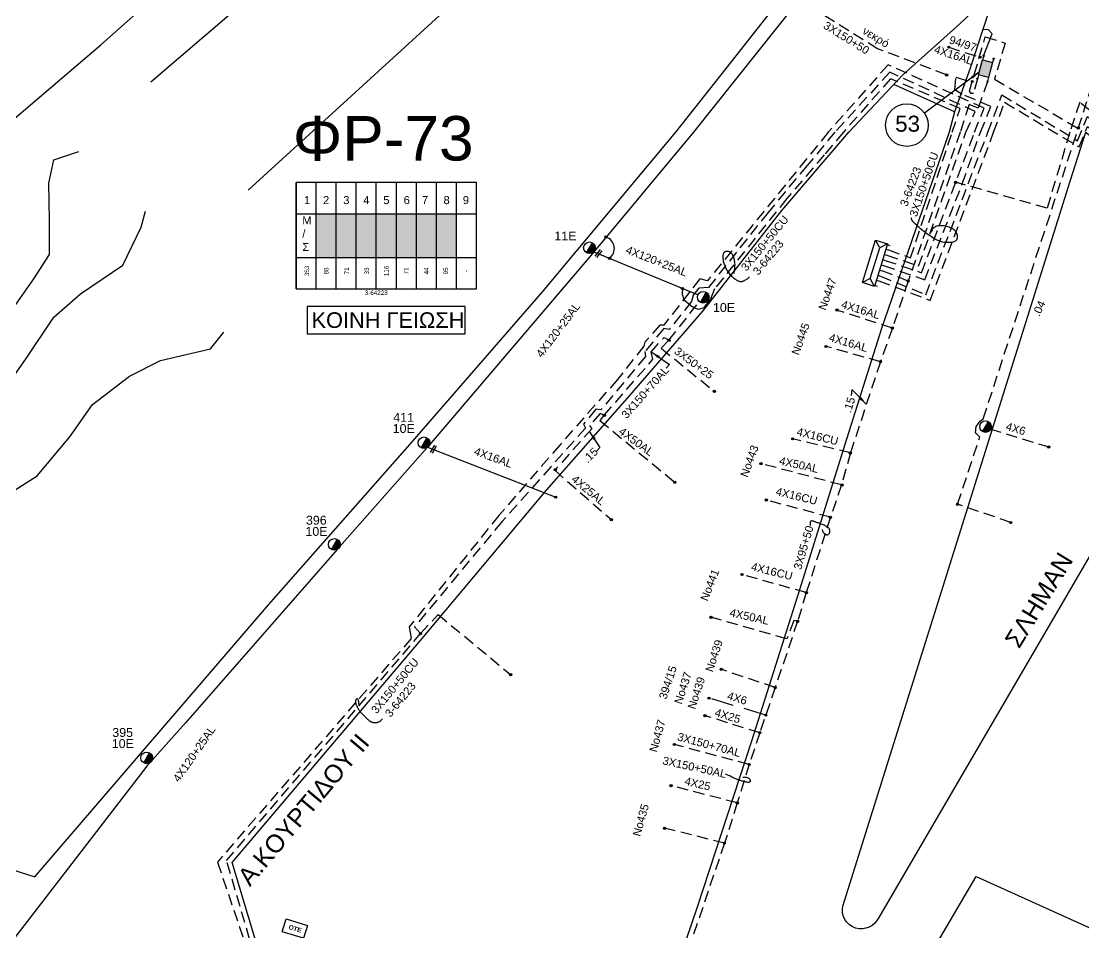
# Model space of a CAD drawing. Header units: millimetres. Extents: x 974 to 2037, y 106 to 580.
# Drawn here: x 1557.4 to 1676.8, y 255 to 357.4 of the extents above; entities that cross this region are included whole.
import ezdxf
from ezdxf.enums import TextEntityAlignment as Align

# ---------------------------------------------------------------- set-up
doc = ezdxf.new("R2010")
doc.units = ezdxf.units.MM
doc.linetypes.add('DASHED', pattern=[19.05, 12.7, -6.35])
for name, color, linetype in [('Link Box 4 Διευθύνσεων', 7, 'Continuous'), ('Pillar OTE', 7, 'Continuous'), ('Άγνωστα', 7, 'Continuous'), ('Ασφαλειοκιβώτια Χ.Τ 9 αναχωρήσεων', 7, 'Continuous'), ('Γέφυρες Εναέριου Δικτύου', 7, 'Continuous'), ('Γυμνά εναέρια ΧΤ (3Φ)   4x16AL', 7, 'Continuous'), ('Επιγραφές - Σχήματα', 7, 'Continuous'), ('Καλώδια ΧΤ   3x150+50AL', 7, 'DASHED'), ('Καλώδια ΧΤ   3x150+50CU', 7, 'DASHED'), ('Καλώδια ΧΤ   3x150AL+50XLPE', 7, 'DASHED'), ('Καλώδια ΧΤ   3x25+50', 7, 'DASHED'), ('Καλώδια ΧΤ   3x95+50CU', 7, 'DASHED'), ('Μηχανική τομή', 7, 'Continuous'), ('Στύλος ΦΜ', 7, 'Continuous'), ('Στύλος ΦΜ @ 1', 7, 'Continuous'), ('Συνδέσεις', 7, 'Continuous'), ('Συνεστραμμένα ΧΤ   4x120+25 AL', 7, 'SYN_LINE'), ('Υποσταθμός πόλεως', 7, 'Continuous'), ('Υπόβαθρο ΔΕΗ', 7, 'Continuous'), ('Υπόγεια Καλώδια Δικτύου ΧΤ   .04', 7, 'DASHED'), ('Υπόγεια Καλώδια Δικτύου ΧΤ   .15', 7, 'DASHED'), ('Υπόγεια καλώδια Δικτύου ΧΤ και Παρ. ΧΤ - 3X150+70 AL', 7, 'DASHED'), ('Υπόγεια καλώδια Παροχών ΧΤ   .10', 7, 'DASHED'), ('Υπόγεια καλώδια Παροχών ΧΤ   4x16AL', 7, 'DASHED'), ('Υπόγεια καλώδια Παροχών ΧΤ   4x16CU', 7, 'DASHED'), ('Υπόγεια καλώδια Παροχών ΧΤ   4x25', 7, 'DASHED'), ('Υπόγεια καλώδια Παροχών ΧΤ   4x50AL', 7, 'DASHED'), ('Υπόγεια καλώδια Παροχών ΧΤ   4x6', 7, 'DASHED')]:
    doc.layers.add(name, color=color, linetype=linetype)
doc.styles.get("Standard").update_dxf_attribs({"font": 'arial.ttf'})
doc.linetypes.add('SYN_LINE', pattern='A,0.5,-0.0001,["/\\/\\/\\/",Standard,S=0.1,R=0,X=0,Y=-0.05],-0.25', length=0.7501)
doc.dimstyles.new('ISO-25', dxfattribs={"dimtxt": 2.5, "dimasz": 2.5, "dimexe": 1.25, "dimexo": 0.625, "dimtad": 1, "dimtxsty": 'Standard', "dimcen": 2.5, "dimadec": 0, "dimazin": 0, "dimtfac": 1, "dimtmove": 0, "dimatfit": 3, "dimfxl": 1, "dimarcsym": 0})

# ---------------------------------------------------------------- blocks, each defined once
blk = doc.blocks.new('ΥΠΑΡΧΩΝ ΤΣΙΜΕΝΤΕΝΙΟΣ ΣΤΥΛΟΣ')
at = {"layer": 'Στύλος ΦΜ'}
blk.add_hatch(color=256, dxfattribs=at).paths.add_polyline_path([(-1.29, -2.28, 0.574793), (2.62, 0, 0.268822), (1.3, 2.27)])
blk.add_line((-1.29, -2.28), (1.3, 2.27), dxfattribs=at)
blk.add_circle((0, 0), 2.62, dxfattribs=at)
at = {"layer": 'Στύλος ΦΜ', "flags": 4}
for tag, p in [('ΑΡΙΘΜΟΣ', (-4.68, 8.05)), ('ΤΥΠΟΣ', (-4.91, 3.03))]:
    blk.add_attdef(tag, p, '', height=4, dxfattribs=at)
blk = doc.blocks.new('_ΣΥΝΔΕΣΗ')
at = {"layer": 'Συνδέσεις', "linetype": 'SYN_LINE', "ltscale": 40}
blk.add_hatch(color=256, dxfattribs=at).paths.add_polyline_path([(0.5, -0.01, 1), (-0.5, -0.01, 1)])
at = {"layer": 'Συνδέσεις'}
blk.add_circle((0, -0.01), 0.5, dxfattribs=at)
blk = doc.blocks.new('ΜΗΧΑΝΙΚΗ ΤΟΜΗ')
at = {"layer": 'Μηχανική τομή', "ltscale": 40}
for p, q in [((-1.89, 0.78), (1.89, 0.78)), ((1.89, 0), (-1.89, 0))]:
    blk.add_line(p, q, dxfattribs=at)
blk = doc.blocks.new('LINK BOX 4 ΑΝΑΧΩΡΗΣΕΩΝ_')
at = {"layer": 'Link Box 4 Διευθύνσεων', "ltscale": 40}
for points in [[(-5.33, -0.25, 1), (-5.33, 0.25, 1)], [(-3.54, 0), (-3.54, -4.67), (3.54, -4.67), (3.54, 0)], [(5.33, -0.25, 1), (5.33, 0.25, 1)], [(-5.33, -4.92, 1), (-5.33, -4.42, 1)], [(5.33, -4.92, 1), (5.33, -4.42, 1)]]:
    blk.add_hatch(color=256, dxfattribs=at).paths.add_polyline_path(points)
for p, q in [((-3.54, 0), (-5.33, 0)), ((5.33, 0), (3.54, 0)), ((-3.54, -4.67), (-5.33, -4.67)), ((5.33, -4.67), (3.54, -4.67))]:
    blk.add_line(p, q, dxfattribs=at)
blk.add_lwpolyline([(-3.54, -4.67), (-3.54, 0), (3.54, 0), (3.54, -4.67)], close=True, dxfattribs=at)
for centre in [(-5.33, 0), (5.33, 0), (-5.33, -4.67), (5.33, -4.67)]:
    blk.add_circle(centre, 0.252, dxfattribs=at)
blk = doc.blocks.new('ΑΣΦΑΛΕΙΟΚΙΒΩΤΙΟ ΥΠΟΣΤΑΘΜΟΥ 9AG ΑΝΑΧΩΡΗΣΕΩΝ')
at = {"layer": 'Ασφαλειοκιβώτια Χ.Τ 9 αναχωρήσεων', "ltscale": 40}
for p, q in [((0, 0), (0, 11.95)), ((2.25, 0), (2.25, 11.95)), ((4.5, 0), (4.5, 11.95)), ((6.75, 0), (6.75, 11.95)), ((9, 0), (9, 11.95)), ((11.25, 0), (11.25, 11.95)), ((13.5, 0), (13.5, 11.95)), ((15.75, 0), (15.75, 11.95)), ((18, 0), (18, 11.95)), ((0, 8.43), (20.25, 8.43)), ((0, 3.52), (20.25, 3.52))]:
    blk.add_line(p, q, dxfattribs=at)
at = {"layer": 'Ασφαλειοκιβώτια Χ.Τ 9 αναχωρήσεων'}
blk.add_lwpolyline([(20.25, 0), (20.25, 11.95), (0, 11.95), (0, 0)], close=True, dxfattribs=at)
for s, p in [('1', (0.87, 9.51)), ('2', (3.01, 9.51)), ('3', (5.28, 9.51)), ('4', (7.53, 9.51)), ('5', (9.78, 9.51)), ('6', (12.07, 9.51)), ('7', (14.13, 9.51)), ('8', (16.55, 9.51)), ('9', (18.72, 9.51))]:
    blk.add_text(s, height=0.9, dxfattribs=at).set_placement(p)
at = {"layer": 'Ασφαλειοκιβώτια Χ.Τ 9 αναχωρήσεων', "ltscale": 40}
for tag, height, p in [('ΟΝΟΜΑ', 1.5, (-1.43, 5.73)), ('ΚΕΙΜΕΝΟ 1', 0.5, (1.19, 2.01)), ('ΚΕΙΜΕΝΟ 2', 0.5, (3.37, 2.01)), ('ΚΕΙΜΕΝΟ 3', 0.5, (5.67, 2.01)), ('ΚΕΙΜΕΝΟ 4', 0.5, (7.91, 2.01)), ('ΚΕΙΜΕΝΟ 5', 0.5, (10.12, 2.01)), ('ΚΕΙΜΕΝΟ 6', 0.5, (12.35, 2.01)), ('ΚΕΙΜΕΝΟ 7', 0.5, (14.62, 2.01)), ('ΚΕΙΜΕΝΟ 8', 0.5, (16.8, 2.01)), ('ΚΕΙΜΕΝΟ 9', 0.5, (19.09, 2.01))]:
    blk.add_attdef(tag, text='', height=height, rotation=90, dxfattribs=at).set_placement(p, align=Align.MIDDLE_CENTER)
blk.add_attdef('ΣΧ', text='', height=0.5, dxfattribs=at).set_placement((8.99, -0.45), align=Align.MIDDLE_CENTER)
blk = doc.blocks.new('ΥΠΟΣΤΑΘΜΟΣ ΠΟΛΕΩΣ 9 ΑΝΑΧΩΡΗΣΕΩΝ')
at = {"layer": 'Υποσταθμός πόλεως', "ltscale": 40}
for p, q in [((-9.63, -2.82), (-9.63, -4)), ((-7.12, -2.82), (-7.12, -4)), ((-4.84, -2.82), (-4.84, -4)), ((-2.36, -2.82), (-2.36, -4)), ((0.09, -2.82), (0.09, -4)), ((2.55, -2.82), (2.55, -4)), ((5.02, -2.82), (5.02, -4)), ((7.48, -2.82), (7.48, -4)), ((9.61, -2.82), (9.61, -4))]:
    blk.add_line(p, q, dxfattribs=at)
blk.add_lwpolyline([(-10.02, 2.82), (10.02, 2.82), (10.02, -2.82), (-10.02, -2.82)], close=True, dxfattribs=at)
for points in [[(-7.21, 0), (-10.02, 2.82)], [(-10.02, -2.82), (-7.21, 0)], [(-7.21, 0), (7.21, 0)], [(7.21, 0), (10.02, 2.82)], [(10.02, -2.82), (7.21, 0)]]:
    blk.add_lwpolyline(points, dxfattribs=at)
at = {"layer": 'Υποσταθμός πόλεως', "linetype": 'SYN_LINE', "ltscale": 40, "flags": 1}
for tag, p in [('ΜΕΤΑΣΧΗΜΑΤΙΣΜΟΣ', (10.79, 1.71)), ('ΙΣΧΥΣ', (10.77, -1.08)), ('ΑΡΙΘΜΟΣ', (10.89, -3.8))]:
    blk.add_attdef(tag, p, '', height=1.8, dxfattribs=at)
blk = doc.blocks.new('PILLAR ΟΤΕ')
at = {"layer": 'Pillar OTE', "ltscale": 40}
blk.add_lwpolyline([(-3.31, 2.02), (3.39, 2.02), (3.39, -1.99), (-3.31, -1.99)], close=True, dxfattribs=at)
at = {"layer": 'Pillar OTE', "insert": (-1.81, 0.71), "char_height": 1.3575, "width": 109.961, "attachment_point": 1}
blk.add_mtext('{\\fArial|b1|i0|c161|p34;OTE}', dxfattribs=at)

msp = doc.modelspace()

# ---------------------------------------------------------------- hatches: boundary and pattern name
at = {"layer": 'Ασφαλειοκιβώτια Χ.Τ 9 αναχωρήσεων'}
for color, points in [(27, [(1590.57, 330.87), (1592.82, 330.87), (1592.82, 335.78), (1590.57, 335.78)]), (62, [(1595.07, 335.78), (1592.82, 335.78), (1592.82, 330.87), (1595.07, 330.87)]), (5, [(1597.32, 335.78), (1595.07, 335.78), (1595.07, 330.87), (1597.32, 330.87)]), (173, [(1597.32, 330.87), (1599.57, 330.87), (1599.57, 335.78), (1597.32, 335.78)]), (30, [(1601.82, 335.78), (1599.57, 335.78), (1599.57, 330.87), (1601.82, 330.87)]), (85, [(1604.07, 335.78), (1601.82, 335.78), (1601.82, 330.87), (1604.07, 330.87)]), (1, [(1606.32, 335.78), (1604.07, 335.78), (1604.07, 330.87), (1606.32, 330.87)])]:
    msp.add_hatch(color=color, dxfattribs=at).paths.add_polyline_path(points)

# ---------------------------------------------------------------- linework, layer by layer
at = {"layer": 'Άγνωστα', "ltscale": 0.1}
msp.add_lwpolyline([(1665.61, 353.59), (1666.55, 355.99), (1666.14, 356.46), (1665.48, 356.5)], dxfattribs=at)
at = {"layer": 'Άγνωστα', "color": 85, "linetype": 'DASHED', "ltscale": 0.1}
msp.add_lwpolyline([(1661.68, 354.5), (1665.11, 353.38)], dxfattribs=at)
at = {"layer": 'Άγνωστα', "color": 27, "linetype": 'DASHED', "ltscale": 0.1}
for points in [[(1642.15, 282.52), (1636.09, 284.57)], [(1636.46, 265.03), (1629.73, 266.71)]]:
    msp.add_lwpolyline(points, dxfattribs=at)
at = {"layer": 'Γέφυρες Εναέριου Δικτύου'}
msp.add_lwpolyline([(1623.53, 330.77, 0.601034), (1623.15, 333.16)], format="xyb", dxfattribs=at)
at = {"layer": 'Επιγραφές - Σχήματα'}
for points in [[(1659.71, 333.72), (1659.79, 333.93), (1659.89, 334.1), (1659.99, 334.23), (1660.11, 334.32), (1660.22, 334.39), (1660.35, 334.43), (1660.49, 334.46), (1660.63, 334.47), (1660.78, 334.47), (1660.93, 334.46), (1661.09, 334.44), (1661.25, 334.42), (1661.4, 334.38), (1661.55, 334.35), (1661.7, 334.3), (1661.83, 334.25), (1661.95, 334.19), (1662.07, 334.13), (1662.17, 334.07), (1662.26, 334), (1662.33, 333.92), (1662.4, 333.84), (1662.46, 333.76), (1662.51, 333.67), (1662.55, 333.58), (1662.58, 333.49), (1662.6, 333.4), (1662.61, 333.31), (1662.62, 333.22), (1662.61, 333.13), (1662.6, 333.05), (1662.59, 332.97), (1662.57, 332.9), (1662.54, 332.84), (1662.5, 332.78), (1662.45, 332.73), (1662.39, 332.68), (1662.31, 332.64), (1662.22, 332.61), (1662.11, 332.58), (1661.98, 332.55), (1661.84, 332.54), (1661.68, 332.53), (1661.51, 332.53), (1661.33, 332.54), (1661.15, 332.56), (1660.95, 332.6), (1660.75, 332.66), (1660.55, 332.73), (1660.35, 332.82), (1660.15, 332.92), (1659.95, 333.03), (1659.76, 333.16), (1659.56, 333.28), (1659.37, 333.42), (1659.18, 333.55), (1659, 333.69), (1658.82, 333.83), (1658.65, 333.96), (1658.49, 334.09), (1658.34, 334.23), (1658.19, 334.35), (1658.06, 334.48), (1657.93, 334.6), (1657.82, 334.71), (1657.71, 334.82), (1657.63, 334.92), (1657.56, 335.02), (1657.51, 335.11), (1657.48, 335.19), (1657.47, 335.26), (1657.48, 335.32)], [(1637.55, 329.05), (1637.59, 329.37), (1637.62, 329.64), (1637.63, 329.87), (1637.64, 330.06), (1637.63, 330.22), (1637.62, 330.35), (1637.6, 330.46), (1637.58, 330.56), (1637.56, 330.66), (1637.53, 330.75), (1637.51, 330.83), (1637.49, 330.91), (1637.46, 330.98), (1637.43, 331.06), (1637.39, 331.12), (1637.35, 331.18), (1637.31, 331.24), (1637.26, 331.3), (1637.21, 331.35), (1637.15, 331.4), (1637.09, 331.44), (1637.04, 331.48), (1636.98, 331.51), (1636.92, 331.53), (1636.87, 331.54), (1636.81, 331.55), (1636.76, 331.55), (1636.71, 331.55), (1636.66, 331.54), (1636.62, 331.54), (1636.58, 331.52), (1636.54, 331.51), (1636.5, 331.5), (1636.47, 331.48), (1636.44, 331.46), (1636.41, 331.44), (1636.39, 331.42), (1636.37, 331.39), (1636.35, 331.36), (1636.33, 331.32), (1636.32, 331.27), (1636.3, 331.22), (1636.29, 331.16), (1636.28, 331.1), (1636.27, 331.03), (1636.27, 330.95), (1636.27, 330.88), (1636.27, 330.79), (1636.28, 330.71), (1636.29, 330.62), (1636.31, 330.53), (1636.32, 330.44), (1636.35, 330.34), (1636.37, 330.24), (1636.4, 330.14), (1636.44, 330.03), (1636.48, 329.93), (1636.53, 329.82), (1636.58, 329.71), (1636.63, 329.6), (1636.69, 329.49), (1636.76, 329.38), (1636.83, 329.27), (1636.9, 329.16), (1636.99, 329.06), (1637.07, 328.96), (1637.16, 328.87), (1637.25, 328.78), (1637.34, 328.7), (1637.43, 328.62), (1637.52, 328.54), (1637.61, 328.48), (1637.69, 328.42), (1637.77, 328.36), (1637.84, 328.31), (1637.92, 328.27), (1637.98, 328.24), (1638.05, 328.21), (1638.12, 328.19), (1638.18, 328.17), (1638.25, 328.16), (1638.31, 328.16), (1638.37, 328.17), (1638.44, 328.18), (1638.5, 328.2), (1638.56, 328.22), (1638.63, 328.24), (1638.69, 328.27), (1638.75, 328.3), (1638.82, 328.34), (1638.89, 328.38), (1638.95, 328.43), (1639.03, 328.48), (1639.1, 328.54), (1639.18, 328.6), (1639.27, 328.67)], [(1647.43, 300.29), (1647.48, 300.15), (1647.52, 300.03), (1647.58, 299.94), (1647.64, 299.86), (1647.7, 299.8), (1647.77, 299.76), (1647.83, 299.73), (1647.89, 299.71), (1647.94, 299.7), (1648, 299.7), (1648.04, 299.7), (1648.09, 299.72), (1648.13, 299.74), (1648.16, 299.76), (1648.2, 299.8), (1648.23, 299.83), (1648.25, 299.87), (1648.27, 299.91), (1648.29, 299.95), (1648.3, 300), (1648.31, 300.05), (1648.31, 300.1), (1648.31, 300.15), (1648.3, 300.21), (1648.28, 300.27), (1648.25, 300.32), (1648.22, 300.38), (1648.18, 300.44), (1648.12, 300.49), (1648.06, 300.55), (1647.98, 300.6), (1647.89, 300.66), (1647.79, 300.71), (1647.68, 300.76), (1647.56, 300.81), (1647.44, 300.86), (1647.32, 300.9), (1647.2, 300.94), (1647.09, 300.98), (1646.98, 301.02), (1646.89, 301.05), (1646.8, 301.08), (1646.73, 301.11), (1646.66, 301.13), (1646.6, 301.15), (1646.55, 301.18), (1646.5, 301.19), (1646.45, 301.21), (1646.41, 301.23), (1646.37, 301.24), (1646.33, 301.25), (1646.29, 301.25), (1646.26, 301.26), (1646.22, 301.25), (1646.19, 301.24), (1646.17, 301.22), (1646.14, 301.2), (1646.12, 301.17), (1646.1, 301.12), (1646.09, 301.07), (1646.08, 301.01), (1646.07, 300.94), (1646.07, 300.85), (1646.08, 300.75)], [(1595.39, 280.55), (1595.37, 280.76), (1595.35, 280.92), (1595.32, 281.04), (1595.3, 281.12), (1595.28, 281.18), (1595.25, 281.21), (1595.23, 281.23), (1595.2, 281.24), (1595.18, 281.25), (1595.16, 281.25), (1595.14, 281.25), (1595.12, 281.24), (1595.11, 281.24), (1595.09, 281.23), (1595.08, 281.21), (1595.06, 281.2), (1595.05, 281.18), (1595.04, 281.17), (1595.02, 281.15), (1595.01, 281.13), (1595, 281.1), (1594.99, 281.08), (1594.98, 281.05), (1594.98, 281.02), (1594.97, 281), (1594.97, 280.97), (1594.97, 280.93), (1594.97, 280.9), (1594.97, 280.87), (1594.98, 280.83), (1594.99, 280.79), (1595, 280.75), (1595.02, 280.71), (1595.03, 280.67), (1595.05, 280.62), (1595.07, 280.57), (1595.09, 280.53), (1595.12, 280.48), (1595.14, 280.43), (1595.16, 280.38), (1595.18, 280.33), (1595.21, 280.28), (1595.23, 280.23), (1595.26, 280.18), (1595.29, 280.13), (1595.32, 280.07), (1595.36, 280.01), (1595.41, 279.95), (1595.46, 279.88), (1595.51, 279.8), (1595.58, 279.73), (1595.64, 279.65), (1595.71, 279.57), (1595.79, 279.48), (1595.86, 279.4), (1595.94, 279.33), (1596.01, 279.25), (1596.09, 279.18), (1596.16, 279.11), (1596.24, 279.05), (1596.31, 278.98), (1596.37, 278.93), (1596.43, 278.88), (1596.49, 278.83), (1596.54, 278.8), (1596.59, 278.76), (1596.63, 278.73), (1596.66, 278.71), (1596.7, 278.69), (1596.74, 278.67), (1596.77, 278.66), (1596.8, 278.64), (1596.84, 278.63), (1596.88, 278.62), (1596.92, 278.61), (1596.96, 278.61), (1597, 278.6), (1597.05, 278.59), (1597.09, 278.59), (1597.14, 278.59), (1597.19, 278.58), (1597.23, 278.58), (1597.28, 278.59), (1597.34, 278.59), (1597.39, 278.6), (1597.44, 278.61), (1597.5, 278.63), (1597.56, 278.65), (1597.63, 278.68), (1597.69, 278.72), (1597.75, 278.76), (1597.81, 278.8), (1597.87, 278.85), (1597.92, 278.91), (1597.96, 278.97), (1598, 279.03)], [(1638.51, 272.44), (1638.72, 272.44), (1638.88, 272.43), (1639.01, 272.4), (1639.11, 272.37), (1639.18, 272.34), (1639.24, 272.3), (1639.27, 272.25), (1639.3, 272.21), (1639.32, 272.16), (1639.34, 272.12), (1639.35, 272.08), (1639.35, 272.04), (1639.35, 272), (1639.34, 271.97), (1639.32, 271.94), (1639.31, 271.91), (1639.28, 271.89), (1639.25, 271.88), (1639.22, 271.87), (1639.18, 271.86), (1639.13, 271.86), (1639.08, 271.86), (1639.02, 271.87), (1638.96, 271.88), (1638.89, 271.89), (1638.82, 271.91), (1638.74, 271.93), (1638.66, 271.95), (1638.58, 271.97), (1638.5, 271.99), (1638.41, 272.01), (1638.33, 272.04), (1638.24, 272.06), (1638.16, 272.09), (1638.08, 272.12), (1637.99, 272.15), (1637.9, 272.18), (1637.81, 272.21), (1637.72, 272.25), (1637.62, 272.3), (1637.52, 272.34), (1637.41, 272.4), (1637.3, 272.45), (1637.17, 272.51), (1637.04, 272.58), (1636.9, 272.65), (1636.74, 272.72), (1636.58, 272.79)]]:
    msp.add_lwpolyline(points, dxfattribs=at)
at = {"layer": 'Επιγραφές - Σχήματα', "color": 190}
msp.add_lwpolyline([(1589.56, 322.28), (1607.32, 322.28), (1607.32, 325.37), (1589.56, 325.37)], close=True, dxfattribs=at)
at = {"layer": 'Επιγραφές - Σχήματα'}
msp.add_circle((1656.96, 345.74), 2.39, dxfattribs=at)
at = {"layer": 'Καλώδια ΧΤ   3x150+50AL', "color": 7, "ltscale": 0.1}
msp.add_lwpolyline([(1661.42, 351.38), (1653.67, 354.32), (1646.7, 358.66)], dxfattribs=at)
at = {"layer": 'Καλώδια ΧΤ   3x150+50AL', "color": 27, "ltscale": 0.1}
msp.add_lwpolyline([(1639.23, 273.88), (1637.89, 269.55), (1636.46, 265.03), (1628.97, 242.97)], dxfattribs=at)
at = {"layer": 'Καλώδια ΧΤ   3x150+50CU', "color": 85, "linetype": 'DASHED', "ltscale": 0.1}
msp.add_lwpolyline([(1654.53, 330.54), (1658.61, 329.15), (1664.56, 344.93), (1665.63, 347.66), (1654.85, 352.52), (1648.11, 344.93), (1634.54, 328.24), (1633.7, 328.45), (1629.62, 323.25), (1629.19, 323.27), (1627.52, 321.33), (1627.38, 320.88), (1624.43, 317.14), (1617.94, 309.78), (1611.1, 301.87), (1601.02, 289.33), (1601.23, 288.02), (1579.46, 262.91), (1583.24, 251.77), (1593.3, 248.59), (1593.62, 247.97), (1593.73, 247.98)], dxfattribs=at)
at = {"layer": 'Καλώδια ΧΤ   3x150+50CU', "color": 30, "ltscale": 0.1}
for points in [[(1654.71, 331.13), (1658.28, 329.9), (1663.58, 344.93), (1664.65, 347.27), (1655.03, 351.69), (1648.86, 344.93), (1645.74, 341.19), (1641.36, 335.93), (1634.66, 327.5), (1633.56, 327.43), (1632.92, 326.61), (1632.75, 325.91), (1630.25, 322.75), (1629.62, 322.88), (1627.52, 320.28), (1627.58, 319.75), (1622.56, 313.73), (1622, 313.81), (1620.62, 312.12), (1620.82, 311.68), (1616.94, 307.34), (1611.43, 301.14), (1601.6, 289.34), (1602.29, 288.59)], [(1628.13, 240.45), (1627.51, 238.77), (1594.75, 248.98), (1583.6, 252.44), (1580.49, 263.07), (1602.29, 288.59), (1604.28, 290.72), (1612.41, 283.98)]]:
    msp.add_lwpolyline(points, dxfattribs=at)
at = {"layer": 'Καλώδια ΧΤ   3x150+50CU', "color": 173, "ltscale": 0.1}
msp.add_lwpolyline([(1654.89, 331.71), (1657.36, 330.83), (1662.05, 344.93), (1662.96, 347.59), (1655.13, 350.96), (1649.82, 344.93), (1647.65, 342.39), (1643.47, 337.49), (1635.34, 327.33), (1634.87, 326.19), (1634.06, 325.17), (1633.51, 325.01), (1633.08, 325.21)], dxfattribs=at)
at = {"layer": 'Καλώδια ΧΤ   3x150+50CU', "color": 62, "ltscale": 0.1}
msp.add_lwpolyline([(1654.35, 329.95), (1658.96, 328.36), (1663.19, 339.14), (1665.23, 344.93), (1666.41, 347.82), (1663.16, 349.2), (1662.35, 349.72), (1662.48, 351.12), (1664.29, 350.6)], dxfattribs=at)
at = {"layer": 'Καλώδια ΧΤ   3x150+50CU', "color": 1, "ltscale": 0.1}
msp.add_lwpolyline([(1653.98, 328.77), (1659.09, 326.68), (1666.07, 344.93), (1667.63, 349.14), (1676.15, 343.98), (1677.25, 346.7), (1679.37, 344.93), (1695.91, 331.3), (1696.91, 330.65)], dxfattribs=at)
at = {"layer": 'Καλώδια ΧΤ   3x150+50CU', "color": 5, "ltscale": 0.1}
msp.add_lwpolyline([(1653.82, 328.23), (1659.59, 326.04), (1666.71, 344.93), (1667.93, 348.31), (1676.31, 343.3), (1677.28, 345.58), (1696.38, 329.59)], dxfattribs=at)
at = {"layer": 'Καλώδια ΧΤ   3x150+50CU', "color": 6, "ltscale": 0.1}
msp.add_lwpolyline([(1631.73, 327.38), (1631.7, 326.72), (1631.89, 326.15), (1632.71, 325.43), (1633.08, 325.21)], dxfattribs=at)
at = {"layer": 'Καλώδια ΧΤ   3x150AL+50XLPE', "color": 85, "ltscale": 0.1}
msp.add_lwpolyline([(1693.5, 333.85), (1680.45, 344.93), (1676.39, 348.32), (1675.28, 344.93), (1672.72, 336.41), (1662.44, 339.32)], dxfattribs=at)
at = {"layer": 'Καλώδια ΧΤ   3x25+50', "color": 173, "ltscale": 0.1}
for points in [[(1630.21, 321.55), (1633.63, 325.91)], [(1630.21, 321.55), (1629.34, 320.66), (1635.32, 315.82)]]:
    msp.add_lwpolyline(points, dxfattribs=at)
at = {"layer": 'Καλώδια ΧΤ   3x95+50CU', "color": 27, "ltscale": 0.1}
msp.add_lwpolyline([(1648.36, 301.66), (1645.65, 293.19), (1644.67, 289.97), (1642.15, 282.52), (1640.43, 277.44), (1639.23, 273.88)], dxfattribs=at)
at = {"layer": 'Συνεστραμμένα ΧΤ   4x120+25 AL', "color": 6, "ltscale": 10}
for points in [[(1644.76, 359.75), (1632.97, 344.93), (1621.44, 331.1), (1603.09, 309.54), (1592.93, 298.03), (1575.87, 278.57), (1571.51, 273.68), (1553.51, 250.33)], [(1621.77, 331.5), (1633.48, 326.66)]]:
    msp.add_lwpolyline(points, dxfattribs=at)
at = {"layer": 'Υπόβαθρο ΔΕΗ'}
for points in [[(1554.81, 344.93), (1566.36, 354.76), (1573.28, 360.93), (1586.49, 371.87), (1597.56, 381.4), (1612.06, 393.86), (1624.75, 405), (1634.83, 413.77)], [(1492.83, 284.23), (1493.53, 282.08), (1558.95, 261.26), (1585.2, 291.83), (1601.11, 309.87), (1616.04, 327.04), (1631, 344.93), (1633.68, 348.37), (1637.78, 353.54), (1643.86, 361.33)], [(1662.31, 347.25), (1655.49, 350.32)], [(1650.17, 231.83), (1651.34, 238.44), (1664.73, 261.28), (1679.26, 254.71), (1678.96, 226.9), (1676.76, 223.42), (1650.17, 231.83)]]:
    msp.add_lwpolyline(points, dxfattribs=at)
at = {"layer": 'Υπόβαθρο ΔΕΗ', "ltscale": 4}
for points in [[(1622.01, 393.41), (1571.96, 350.57)], [(1582.91, 338.41), (1631.88, 383.17)]]:
    msp.add_lwpolyline(points, dxfattribs=at)
at = {"layer": 'Υπόβαθρο ΔΕΗ', "color": 7}
msp.add_lwpolyline([(1661.7, 344.93), (1654.11, 322.88), (1649.98, 309.85), (1644.88, 293.49), (1639.5, 276.48), (1633.37, 257.85), (1627.23, 239.77), (1584.08, 253), (1581.13, 262.85), (1602.06, 287.53), (1616.46, 304.72), (1625.8, 315.35), (1634.03, 324.84), (1642.9, 336.15), (1650.44, 344.93), (1656.47, 351.37), (1662.9, 357.14), (1666.97, 360.97), (1664.09, 352.15), (1662.31, 347.25), (1661.7, 344.93)], dxfattribs=at)
msp.add_lwpolyline([(1653.79, 256.68, -0.904428), (1649.75, 257.96), (1675.3, 339.44), (1677.07, 344.93), (1696.07, 329.13)], format="xyb", close=True, dxfattribs=at)
at = {"layer": 'Υπόβαθρο ΔΕΗ', "ltscale": 2}
for points in [[(1556.47, 325.09), (1558.81, 328.47), (1560.59, 331.18), (1560.59, 335.01), (1560.5, 339.21), (1561.06, 341.83), (1563.86, 342.76)], [(1515.33, 275.08), (1518.5, 277.5), (1521.12, 279.09), (1522.71, 282.36), (1524.86, 285.16), (1528.04, 288.71), (1531.31, 293.49), (1532.9, 297.13), (1535.24, 299.93), (1538.42, 301.52), (1540.94, 304.23), (1548.44, 310.43), (1554.51, 314.63), (1557.88, 319.4), (1561.06, 324.16), (1564.05, 326.77), (1568.83, 329.99), (1570.89, 334.28), (1571.36, 336.06)], [(1529.23, 270.68), (1530.22, 272.12), (1532.58, 274.1), (1534.23, 276.91), (1537.53, 280.64), (1538.15, 284.19), (1541.67, 288.69), (1542.99, 290.71), (1543.94, 292.65), (1545.71, 293.52), (1546.66, 294.35), (1549.48, 298.66), (1552.09, 300.39), (1555.39, 303.87), (1559.19, 306.3), (1562.85, 310.71), (1565.4, 314.35), (1569.57, 317.53), (1573.06, 319.3), (1578.68, 320.6), (1580.19, 322.47)]]:
    msp.add_lwpolyline(points, dxfattribs=at)
at = {"layer": 'Υπόγεια Καλώδια Δικτύου ΧΤ   .04', "color": 62, "ltscale": 0.1}
msp.add_lwpolyline([(1668.63, 301.08), (1662.65, 303.13), (1665.15, 310.67), (1664.66, 311.16), (1664.76, 311.88), (1665.18, 312.48), (1665.54, 312.74), (1676.23, 345.37)], dxfattribs=at)
at = {"layer": 'Υπόγεια Καλώδια Δικτύου ΧΤ   .15', "color": 27, "ltscale": 0.1}
for points in [[(1666.01, 350.65), (1664.99, 347.66), (1663.95, 348.05), (1662.96, 344.93), (1657.11, 328.21), (1654.17, 329.36)], [(1657.11, 328.21), (1655.33, 322.93), (1653.99, 319.15), (1650.61, 308.9), (1649.62, 305.3), (1648.36, 301.66)]]:
    msp.add_lwpolyline(points, dxfattribs=at)
at = {"layer": 'Υπόγεια Καλώδια Δικτύου ΧΤ   .15', "color": 173, "ltscale": 0.1}
msp.add_lwpolyline([(1622.94, 313.13), (1622.48, 313.33), (1621.28, 311.97), (1621.54, 311.61), (1617.37, 306.94)], dxfattribs=at)
at = {"layer": 'Υπόγεια καλώδια Δικτύου ΧΤ και Παρ. ΧΤ - 3X150+70 AL', "color": 173, "ltscale": 0.1}
msp.add_lwpolyline([(1622.94, 313.13), (1628.41, 319.42), (1628.21, 320.25), (1629.66, 321.88), (1630.21, 321.55)], dxfattribs=at)
at = {"layer": 'Υπόγεια καλώδια Δικτύου ΧΤ και Παρ. ΧΤ - 3X150+70 AL', "color": 27, "ltscale": 0.1}
msp.add_lwpolyline([(1639.23, 273.88), (1630.82, 276.12)], dxfattribs=at)
at = {"layer": 'Υπόγεια καλώδια Παροχών ΧΤ   .10', "color": 62, "ltscale": 0.1}
msp.add_lwpolyline([(1664.88, 350.96), (1664.46, 349.31), (1664.17, 349.31), (1663.99, 349.57), (1665.77, 355.66), (1668.01, 354.97), (1666.8, 350.9), (1676.23, 345.37), (1676.23, 345.37), (1678.5, 352.49), (1684.27, 369.56), (1687.77, 381.23), (1689.29, 386.65), (1689.57, 386.89), (1689.91, 386.9), (1690.16, 386.8)], dxfattribs=at)
at = {"layer": 'Υπόγεια καλώδια Παροχών ΧΤ   4x16AL', "color": 27, "ltscale": 0.1}
for points in [[(1655.33, 322.93), (1649.1, 324.95)], [(1653.99, 319.15), (1647.88, 320.86)]]:
    msp.add_lwpolyline(points, dxfattribs=at)
at = {"layer": 'Υπόγεια καλώδια Παροχών ΧΤ   4x16AL', "color": 6, "linetype": 'SYN_LINE', "ltscale": 10}
msp.add_lwpolyline([(1603.09, 309.54), (1617.48, 303.92)], dxfattribs=at)
at = {"layer": 'Υπόγεια καλώδια Παροχών ΧΤ   4x16CU', "color": 27, "ltscale": 0.1}
for points in [[(1650.61, 308.9), (1644.11, 310.48)], [(1648.36, 301.66), (1641.16, 303.6)], [(1645.65, 293.19), (1638.43, 295.23)]]:
    msp.add_lwpolyline(points, dxfattribs=at)
at = {"layer": 'Υπόγεια καλώδια Παροχών ΧΤ   4x25', "color": 173, "ltscale": 0.1}
msp.add_lwpolyline([(1617.37, 306.94), (1623.74, 301.4)], dxfattribs=at)
at = {"layer": 'Υπόγεια καλώδια Παροχών ΧΤ   4x25', "color": 27, "ltscale": 0.1}
for points in [[(1640.43, 277.44), (1634.27, 279.36)], [(1637.89, 269.55), (1630.44, 271.5)]]:
    msp.add_lwpolyline(points, dxfattribs=at)
at = {"layer": 'Υπόγεια καλώδια Παροχών ΧΤ   4x50AL', "color": 173, "ltscale": 0.1}
msp.add_lwpolyline([(1622.94, 313.13), (1622.43, 312.55), (1630.87, 305.6)], dxfattribs=at)
at = {"layer": 'Υπόγεια καλώδια Παροχών ΧΤ   4x50AL', "color": 27, "ltscale": 0.1}
for points in [[(1649.62, 305.3), (1640.56, 307.69)], [(1644.67, 289.97), (1644.25, 290.04), (1643.45, 287.98), (1634.94, 290.42)]]:
    msp.add_lwpolyline(points, dxfattribs=at)
at = {"layer": 'Υπόγεια καλώδια Παροχών ΧΤ   4x6', "color": 62, "ltscale": 0.1}
msp.add_lwpolyline([(1666.29, 311.61), (1672.9, 309.57)], dxfattribs=at)
at = {"layer": 'Υπόγεια καλώδια Παροχών ΧΤ   4x6', "color": 27, "linetype": 'DASHED', "ltscale": 0.2}
msp.add_lwpolyline([(1641.1, 279.42), (1634.72, 281.33)], dxfattribs=at)

# ---------------------------------------------------------------- block references
at = {"layer": 'Link Box 4 Διευθύνσεων', "xscale": 0.2500000000000871, "yscale": 0.2500000000000871, "zscale": 0.2500000000000871, "rotation": 74.58419450519963}
msp.add_blockref('LINK BOX 4 ΑΝΑΧΩΡΗΣΕΩΝ_', (1665.24, 352.24), dxfattribs=at)
at = {"layer": 'Pillar OTE', "xscale": 0.375, "yscale": 0.375, "zscale": 0.375, "rotation": 342.9999999999999}
msp.add_blockref('PILLAR ΟΤΕ', (1588.14, 255.42), dxfattribs=at)
at = {"layer": 'Ασφαλειοκιβώτια Χ.Τ 9 αναχωρήσεων'}
ref = msp.add_blockref('ΑΣΦΑΛΕΙΟΚΙΒΩΤΙΟ ΥΠΟΣΤΑΘΜΟΥ 9AG ΑΝΑΧΩΡΗΣΕΩΝ', (1588.32, 327.35), dxfattribs=at)
ref.add_attrib('ΚΕΙΜΕΝΟ 9', '-', dxfattribs={"ltscale": 40, "height": 0.5, "rotation": 90}).set_placement((1607.41, 329.35), align=Align.MIDDLE_CENTER)
ref.add_attrib('ΚΕΙΜΕΝΟ 8', '95', dxfattribs={"ltscale": 40, "height": 0.5, "rotation": 90}).set_placement((1605.12, 329.35), align=Align.MIDDLE_CENTER)
ref.add_attrib('ΚΕΙΜΕΝΟ 7', '44', dxfattribs={"ltscale": 40, "height": 0.5, "rotation": 90}).set_placement((1602.94, 329.35), align=Align.MIDDLE_CENTER)
ref.add_attrib('ΚΕΙΜΕΝΟ 6', '71', dxfattribs={"ltscale": 40, "height": 0.5, "rotation": 90}).set_placement((1600.67, 329.35), align=Align.MIDDLE_CENTER)
ref.add_attrib('ΚΕΙΜΕΝΟ 5', '116', dxfattribs={"ltscale": 40, "height": 0.5, "rotation": 90}).set_placement((1598.44, 329.35), align=Align.MIDDLE_CENTER)
ref.add_attrib('ΚΕΙΜΕΝΟ 4', '33', dxfattribs={"ltscale": 40, "height": 0.5, "rotation": 90}).set_placement((1596.23, 329.35), align=Align.MIDDLE_CENTER)
ref.add_attrib('ΚΕΙΜΕΝΟ 3', '71', dxfattribs={"ltscale": 40, "height": 0.5, "rotation": 90}).set_placement((1593.99, 329.35), align=Align.MIDDLE_CENTER)
ref.add_attrib('ΚΕΙΜΕΝΟ 1', '353', dxfattribs={"ltscale": 40, "height": 0.5, "rotation": 90}).set_placement((1589.51, 329.35), align=Align.MIDDLE_CENTER)
ref.add_attrib('ΚΕΙΜΕΝΟ 2', '88', dxfattribs={"ltscale": 40, "height": 0.5, "rotation": 90}).set_placement((1591.69, 329.35), align=Align.MIDDLE_CENTER)
ref.add_attrib('ΣΧ', '3-64223', dxfattribs={"ltscale": 40, "height": 0.5}).set_placement((1597.31, 326.9), align=Align.MIDDLE_CENTER)
at = {"layer": 'Μηχανική τομή'}
for p, xscale, yscale, zscale, rotation in [((1622.37, 331.25), 0.2499999999999569, 0.2499999999999569, 0.2499999999999569, 52.10557267589125), ((1603.82, 309.25), 0.2499999999999584, 0.2499999999999584, 0.2499999999999584, 60.03847226918947)]:
    msp.add_blockref('ΜΗΧΑΝΙΚΗ ΤΟΜΗ', p, dxfattribs=dict(at, xscale=xscale, yscale=yscale, zscale=zscale, rotation=rotation))
at = {"layer": 'Στύλος ΦΜ @ 1', "ltscale": 40}
ref = msp.add_blockref('ΥΠΑΡΧΩΝ ΤΣΙΜΕΝΤΕΝΙΟΣ ΣΤΥΛΟΣ', (1621.28, 331.95), dxfattribs=dict(at, xscale=0.25, yscale=0.25, zscale=0.25))
ref.add_attrib('ΤΥΠΟΣ', '11E', (1617.33, 332.78), dxfattribs={"layer": 'Στύλος ΦΜ', "height": 1, "flags": 4})
ref = msp.add_blockref('ΥΠΑΡΧΩΝ ΤΣΙΜΕΝΤΕΝΙΟΣ ΣΤΥΛΟΣ', (1634.07, 326.39), dxfattribs=dict(at, xscale=0.25, yscale=0.25, zscale=0.25))
ref.add_attrib('ΤΥΠΟΣ', '10E', (1635.16, 324.74), dxfattribs={"layer": 'Στύλος ΦΜ', "height": 1, "flags": 4})
ref = msp.add_blockref('ΥΠΑΡΧΩΝ ΤΣΙΜΕΝΤΕΝΙΟΣ ΣΤΥΛΟΣ', (1602.68, 310.03), dxfattribs=dict(at, xscale=0.25, yscale=0.25, zscale=0.25))
ref.add_attrib('ΤΥΠΟΣ', '10E', (1599.16, 311.14), dxfattribs={"layer": 'Στύλος ΦΜ', "height": 1, "flags": 4})
ref.add_attrib('ΑΡΙΘΜΟΣ', '411', (1599.22, 312.39), dxfattribs={"layer": 'Στύλος ΦΜ', "height": 1, "flags": 4})
at = {"layer": 'Στύλος ΦΜ @ 1', "ltscale": 40, "xscale": 0.25, "yscale": 0.25, "zscale": 0.25}
msp.add_blockref('ΥΠΑΡΧΩΝ ΤΣΙΜΕΝΤΕΝΙΟΣ ΣΤΥΛΟΣ', (1665.8, 311.85), dxfattribs=at)
at = {"layer": 'Στύλος ΦΜ @ 1', "ltscale": 40}
ref = msp.add_blockref('ΥΠΑΡΧΩΝ ΤΣΙΜΕΝΤΕΝΙΟΣ ΣΤΥΛΟΣ', (1592.6, 298.61), dxfattribs=dict(at, xscale=0.25, yscale=0.25, zscale=0.25))
ref.add_attrib('ΤΥΠΟΣ', '10E', (1589.35, 299.57), dxfattribs={"layer": 'Στύλος ΦΜ', "height": 1, "flags": 4})
ref.add_attrib('ΑΡΙΘΜΟΣ', '396', (1589.41, 300.83), dxfattribs={"layer": 'Στύλος ΦΜ', "height": 1, "flags": 4})
ref = msp.add_blockref('ΥΠΑΡΧΩΝ ΤΣΙΜΕΝΤΕΝΙΟΣ ΣΤΥΛΟΣ', (1571.5, 274.62), dxfattribs=dict(at, xscale=0.25, yscale=0.25, zscale=0.25))
ref.add_attrib('ΤΥΠΟΣ', '10E', (1567.58, 275.72), dxfattribs={"layer": 'Στύλος ΦΜ', "height": 1, "flags": 4})
ref.add_attrib('ΑΡΙΘΜΟΣ', '395', (1567.64, 276.97), dxfattribs={"layer": 'Στύλος ΦΜ', "height": 1, "flags": 4})
at = {"layer": 'Συνδέσεις', "xscale": 0.25, "yscale": 0.25, "zscale": 0.25}
for p in [(1661.68, 354.5), (1665.17, 353.38), (1661.42, 351.38), (1664.3, 350.65), (1676.23, 345.42), (1662.44, 339.32), (1623.15, 333.16), (1623.53, 330.77), (1631.73, 327.38), (1657.1, 328.22), (1649.1, 324.95), (1655.33, 322.93), (1630.21, 321.55), (1647.88, 320.86), (1653.99, 319.15), (1635.32, 315.82), (1622.94, 313.13), (1644.11, 310.48), (1672.9, 309.57), (1650.61, 308.9), (1617.45, 307.02), (1640.56, 307.69), (1630.87, 305.6), (1649.66, 305.29), (1617.48, 303.92), (1641.16, 303.6), (1662.65, 303.13), (1623.74, 301.4), (1648.36, 301.66), (1668.63, 301.08), (1638.43, 295.23), (1645.65, 293.19), (1634.94, 290.42), (1644.67, 289.97), (1602.29, 288.59), (1636.09, 284.57), (1612.41, 283.98), (1642.15, 282.52), (1634.72, 281.33), (1634.27, 279.36), (1641.1, 279.42), (1640.43, 277.44), (1630.82, 276.12), (1639.23, 273.88), (1630.44, 271.5), (1637.89, 269.55), (1629.73, 266.71), (1636.46, 265.03)]:
    msp.add_blockref('_ΣΥΝΔΕΣΗ', p, dxfattribs=at)
at = {"layer": 'Υποσταθμός πόλεως', "xscale": 0.2499999999999717, "yscale": 0.2499999999999717, "zscale": 0.2499999999999717, "rotation": 72.89326095111437}
msp.add_blockref('ΥΠΟΣΤΑΘΜΟΣ ΠΟΛΕΩΣ 9 ΑΝΑΧΩΡΗΣΕΩΝ', (1653.38, 330.22), dxfattribs=at)

# ---------------------------------------------------------------- texts
at = {"layer": 'Ασφαλειοκιβώτια Χ.Τ 9 αναχωρήσεων', "ltscale": 5, "insert": (1589, 335.49), "char_height": 0.9, "width": 0.8513, "attachment_point": 1}
msp.add_mtext('M\\P/\\PΣ', dxfattribs=at)
at = {"layer": 'Γυμνά εναέρια ΧΤ (3Φ)   4x16AL', "ltscale": 0.1, "char_height": 2.5, "width": 2.1781, "attachment_point": 1, "rotation": 342.0059}
for s, insert in [('{\\H0.36x;94/97}', (1661.9, 355.81)), ('{\\H0.36x;4Χ16AL}', (1660.22, 354.74))]:
    msp.add_mtext(s, dxfattribs=dict(at, insert=insert))
at = {"layer": 'Επιγραφές - Σχήματα', "ltscale": 0.1, "attachment_point": 1}
for s, insert, char_height, width, rotation in [('νεκρό', (1652.34, 356.85), 0.9, 4.8005, 328.6626), ('ΣΛΗΜΑΝ', (1667.86, 287.84), 2, 27.6397, 58.5707), ('Α.ΚΟΥΡΤΙΔΟΥ ΙΙ', (1581.58, 261.36), 2, 23.0178, 50)]:
    msp.add_mtext(s, dxfattribs=dict(at, insert=insert, char_height=char_height, width=width, rotation=rotation))
at = {"layer": 'Επιγραφές - Σχήματα', "attachment_point": 1}
for s, insert, char_height, width in [('ΦΡ-73', (1587.93, 346.76), 5, 6.4784), ('53', (1655.64, 346.8), 1.8, 1.8372)]:
    msp.add_mtext(s, dxfattribs=dict(at, insert=insert, char_height=char_height, width=width))
at = {"layer": 'Επιγραφές - Σχήματα', "color": 7, "char_height": 0.9, "width": 84.1859, "attachment_point": 1}
for s, insert, rotation in [('3-64223', (1656.15, 336.83), 69.4491), ('3-64223', (1639.56, 329.37), 50.6463), ('No447', (1646.98, 325.16), 70.1926), ('No445', (1643.96, 320.12), 70.1926), ('No443', (1638.21, 306.38), 70.1926), ('No441', (1633.71, 292.49), 68.5969), ('No439', (1634.28, 284.47), 71.8216), ('394/15', (1629.06, 281.41), 71.8216), ('No437', (1630.78, 280.85), 71.8216), ('3-64223', (1598.21, 279.67), 50.6463), ('No439', (1632.29, 280.29), 71.8216), ('No437', (1627.98, 275.43), 74.5397), ('No435', (1626.11, 265.96), 74.2013)]:
    msp.add_mtext(s, dxfattribs=dict(at, insert=insert, rotation=rotation))
at = {"layer": 'Επιγραφές - Σχήματα', "color": 190, "insert": (1590.04, 324.7), "char_height": 1.75, "width": 17.5655, "attachment_point": 1}
msp.add_mtext('KOINH ΓΕΙΩΣΗ', dxfattribs=at)
at = {"layer": 'Καλώδια ΧΤ   3x150+50AL', "color": 7, "char_height": 0.9, "width": 84.1859, "attachment_point": 1}
for s, insert, rotation in [('3X150+50', (1647.96, 357.46), 327.941), ('3X150+50AL', (1629.62, 274.79), 347.604)]:
    msp.add_mtext(s, dxfattribs=dict(at, insert=insert, rotation=rotation))
at = {"layer": 'Καλώδια ΧΤ   3x150+50CU', "color": 7, "char_height": 0.9, "width": 84.1859, "attachment_point": 1}
for insert, rotation in [((1657.21, 335.65), 70.9054), ((1638.23, 329.82), 50.6463), ((1596.66, 280.07), 50.6463)]:
    msp.add_mtext('3X150+50CU', dxfattribs=dict(at, insert=insert, rotation=rotation))
at = {"layer": 'Καλώδια ΧΤ   3x25+50', "color": 7, "insert": (1631.25, 320.86), "char_height": 0.9, "width": 84.1859, "attachment_point": 1, "rotation": 323.7157}
msp.add_mtext('3X50+25', dxfattribs=at)
at = {"layer": 'Καλώδια ΧΤ   3x95+50CU', "color": 7, "insert": (1644.2, 295.94), "char_height": 0.9, "width": 84.1859, "attachment_point": 1, "rotation": 73.7604}
msp.add_mtext('3X95+50', dxfattribs=at)
at = {"layer": 'Συνεστραμμένα ΧΤ   4x120+25 AL', "color": 7, "char_height": 0.9, "width": 84.1859, "attachment_point": 1}
for insert, rotation in [((1625.6, 332.21), 338.5966), ((1615.2, 320.07), 53.0781), ((1574.38, 272.33), 55.0836)]:
    msp.add_mtext('4X120+25AL', dxfattribs=dict(at, insert=insert, rotation=rotation))
at = {"layer": 'Υπόγεια Καλώδια Δικτύου ΧΤ   .04', "color": 7, "insert": (1671.03, 324.53), "char_height": 0.9, "width": 84.1859, "attachment_point": 1, "rotation": 65.2877}
msp.add_mtext('.04', dxfattribs=at)
at = {"layer": 'Υπόγεια Καλώδια Δικτύου ΧΤ   .15', "color": 7, "char_height": 0.9, "width": 84.1859, "attachment_point": 1}
for insert, rotation in [((1649.79, 313.6), 72.3718), ((1620.45, 308.35), 44.2731)]:
    msp.add_mtext('.15', dxfattribs=dict(at, insert=insert, rotation=rotation))
at = {"layer": 'Υπόγεια καλώδια Δικτύου ΧΤ και Παρ. ΧΤ - 3X150+70 AL', "color": 7, "char_height": 0.9, "width": 84.1859, "attachment_point": 1}
for insert, rotation in [((1624.78, 313.26), 48.5566), ((1631.32, 277.47), 344.9251)]:
    msp.add_mtext('3X150+70AL', dxfattribs=dict(at, insert=insert, rotation=rotation))
at = {"layer": 'Υπόγεια καλώδια Παροχών ΧΤ   4x16AL', "color": 7, "char_height": 0.9, "width": 84.1859, "attachment_point": 1}
for insert, rotation in [((1649.76, 326.08), 343.0859), ((1648.37, 322.35), 343.5846), ((1608.53, 309.57), 340.0601)]:
    msp.add_mtext('4X16AL', dxfattribs=dict(at, insert=insert, rotation=rotation))
at = {"layer": 'Υπόγεια καλώδια Παροχών ΧΤ   4x16CU', "color": 7, "char_height": 0.9, "width": 84.1859, "attachment_point": 1, "rotation": 346.177}
for insert in [(1644.72, 311.76), (1642.37, 305.05), (1639.59, 296.59)]:
    msp.add_mtext('4X16CU', dxfattribs=dict(at, insert=insert))
at = {"layer": 'Υπόγεια καλώδια Παροχών ΧΤ   4x25', "color": 7, "char_height": 0.9, "width": 84.1859, "attachment_point": 1}
for s, insert, rotation in [('4X25AL', (1619.75, 306.49), 320.222), ('4X6', (1636.95, 282.08), 343), ('4X25', (1635.55, 280.2), 343), ('4X25', (1632.11, 272.48), 346.8862)]:
    msp.add_mtext(s, dxfattribs=dict(at, insert=insert, rotation=rotation))
at = {"layer": 'Υπόγεια καλώδια Παροχών ΧΤ   4x50AL', "color": 7, "char_height": 0.9, "width": 84.1859, "attachment_point": 1}
for insert, rotation in [((1625.01, 311.85), 323.7157), ((1642.74, 308.49), 347.3663), ((1637.17, 291.42), 347.3663)]:
    msp.add_mtext('4X50AL', dxfattribs=dict(at, insert=insert, rotation=rotation))
at = {"layer": 'Υπόγεια καλώδια Παροχών ΧΤ   4x6', "color": 7, "insert": (1668.26, 312.36), "char_height": 0.9, "width": 84.1859, "attachment_point": 1, "rotation": 343.6242}
msp.add_mtext('4X6', dxfattribs=at)

# ---------------------------------------------------------------- leaders
at = {"layer": 'Επιγραφές - Σχήματα'}
for points in [[(1665.08, 351.69), (1658.94, 347.07)], [(1628.28, 320.21), (1630.27, 318.83), (1629.89, 318.41)], [(1652.4, 314.36), (1650.78, 316.03), (1650.69, 315.35)], [(1621.3, 311.28), (1622.46, 309.49), (1622.09, 309.11)]]:
    msp.add_leader(points, dimstyle='ISO-25', override={"dimasz": 1, "dimgap": 0.625, "dimtad": 0}, dxfattribs=at)

doc.saveas('drawing.dxf')
